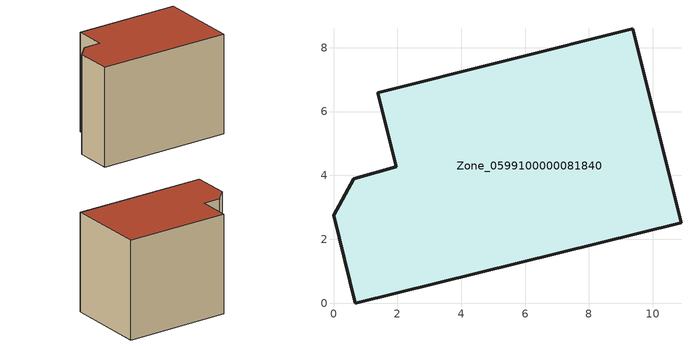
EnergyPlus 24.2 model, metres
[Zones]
Zone_0599100000081840
 floor ground (C_G): 0.68,0 0,2.76 0.64,3.9 1.96,4.27 1.39,6.59 9.37,8.59 10.88,2.52 z0
 wall outside (C_F): 0,2.76 0.68,0 10.88,2.52 9.37,8.59 1.39,6.59 1.96,4.27 0.64,3.9 0,2.76 z0:7.79
 roof outside (C_R): 0.68,0 10.88,2.52 9.37,8.59 1.39,6.59 1.96,4.27 0.64,3.9 0,2.76 z7.79
[BUILDING]
Pand.0599100000081840: North Axis=0; Terrain=City; Loads Convergence Tolerance Value=0.04; Temperature Convergence Tolerance Value=0.4; Solar Distribution=FullExterior; Maximum Number of Warmup Days=25; Minimum Number of Warmup Days=1
[Site:Location]
Rotterdam.The.Hague.AP_ZH_NLD Design_Conditions: Latitude=51.96; Longitude=4.45; Time Zone=1; Elevation=-4.5
[SITE:GROUNDTEMPERATURE:BUILDINGSURFACE]
18, 18, 18, 18, 18, 18, 18, 18, 18, 18, 18, 18
[MATERIAL] Thermal Absorptance=0.9; Solar Absorptance=0.7; Visible Absorptance=0.7
Name | Roughness | Thickness | Conductivity | Density | Specific Heat
G.TC.1965-1974 | MediumSmooth | 0.15 | 0.882353 | 540 | 1210
F.TC.1965-1974 | Rough | 0.3 | 0.697674 | 1920 | 840
R.TC.1965-1974 | MediumRough | 0.2 | 0.232558 | 1500 | 1000
[CONSTRUCTION]
C_G: G.TC.1965-1974
C_F: F.TC.1965-1974
C_R: R.TC.1965-1974
[ZONE]
Zone_0599100000081840: Type=1; Multiplier=1; Ceiling Height=Autocalculate; Volume=Autocalculate; Floor Area=autocalculate; Part of Total Floor Area=Yes
[ZONEINFILTRATION:DESIGNFLOWRATE]
Infil_Zone_0599100000081840: Zone or ZoneList or Space or SpaceList=Zone_0599100000081840; Schedule=AlwaysOn; Design Flow Rate Calculation Method=Flow/Area; Flow Rate per Floor Area=0.003; Constant Term Coefficient=1; Temperature Term Coefficient=0; Velocity Term Coefficient=0; Velocity Squared Term Coefficient=0
[HVACTEMPLATE:ZONE:IDEALLOADSAIRSYSTEM]
Zone_0599100000081840: Maximum Heating Supply Air Temperature=50; Minimum Cooling Supply Air Temperature=13; Maximum Heating Supply Air Humidity Ratio=0.0156; Minimum Cooling Supply Air Humidity Ratio=0.0077; Heating Limit=NoLimit; Cooling Limit=NoLimit; Dehumidification Control Type=ConstantSensibleHeatRatio; Cooling Sensible Heat Ratio=0.7; Dehumidification Setpoint=60; Humidification Control Type=None; Humidification Setpoint=30; Outdoor Air Method=None; Outdoor Air Flow Rate per Person=0.00944; Outdoor Air Flow Rate per Zone Floor Area=0; Outdoor Air Flow Rate per Zone=0; Demand Controlled Ventilation Type=None; Outdoor Air Economizer Type=NoEconomizer; Heat Recovery Type=None; Sensible Heat Recovery Effectiveness=0.7; Latent Heat Recovery Effectiveness=0.65
[ZONECONTROL:THERMOSTAT]
ThermostatControl_Zone_0599100000081840: Zone or ZoneList=Zone_0599100000081840; Control Type Schedule=DualSetpointControlType; Control 1=Thermostat_Zone_0599100000081840; Temperature Difference Between Cutout And Setpoint=0
[THERMOSTATSETPOINT:DUALSETPOINT]
Thermostat_Zone_0599100000081840: Heating Setpoint Temperature Schedule=HeatingSetpoint_Zone_0599100000081840; Cooling Setpoint Temperature Schedule=CoolingSetpoint_Zone_0599100000081840
[SCHEDULE:COMPACT]
HeatingSetpoint_Zone_0599100000081840: Through: 12/31, For: AllDays, Until: 24:00, 21
CoolingSetpoint_Zone_0599100000081840: Through: 12/31, For: AllDays, Until: 24:00, 24
DualSetpointControlType: Through: 12/31, For: AllDays, Until: 24:00, 4
AlwaysOn: Through: 12/31, For: AllDays, Until: 24:00, 1
